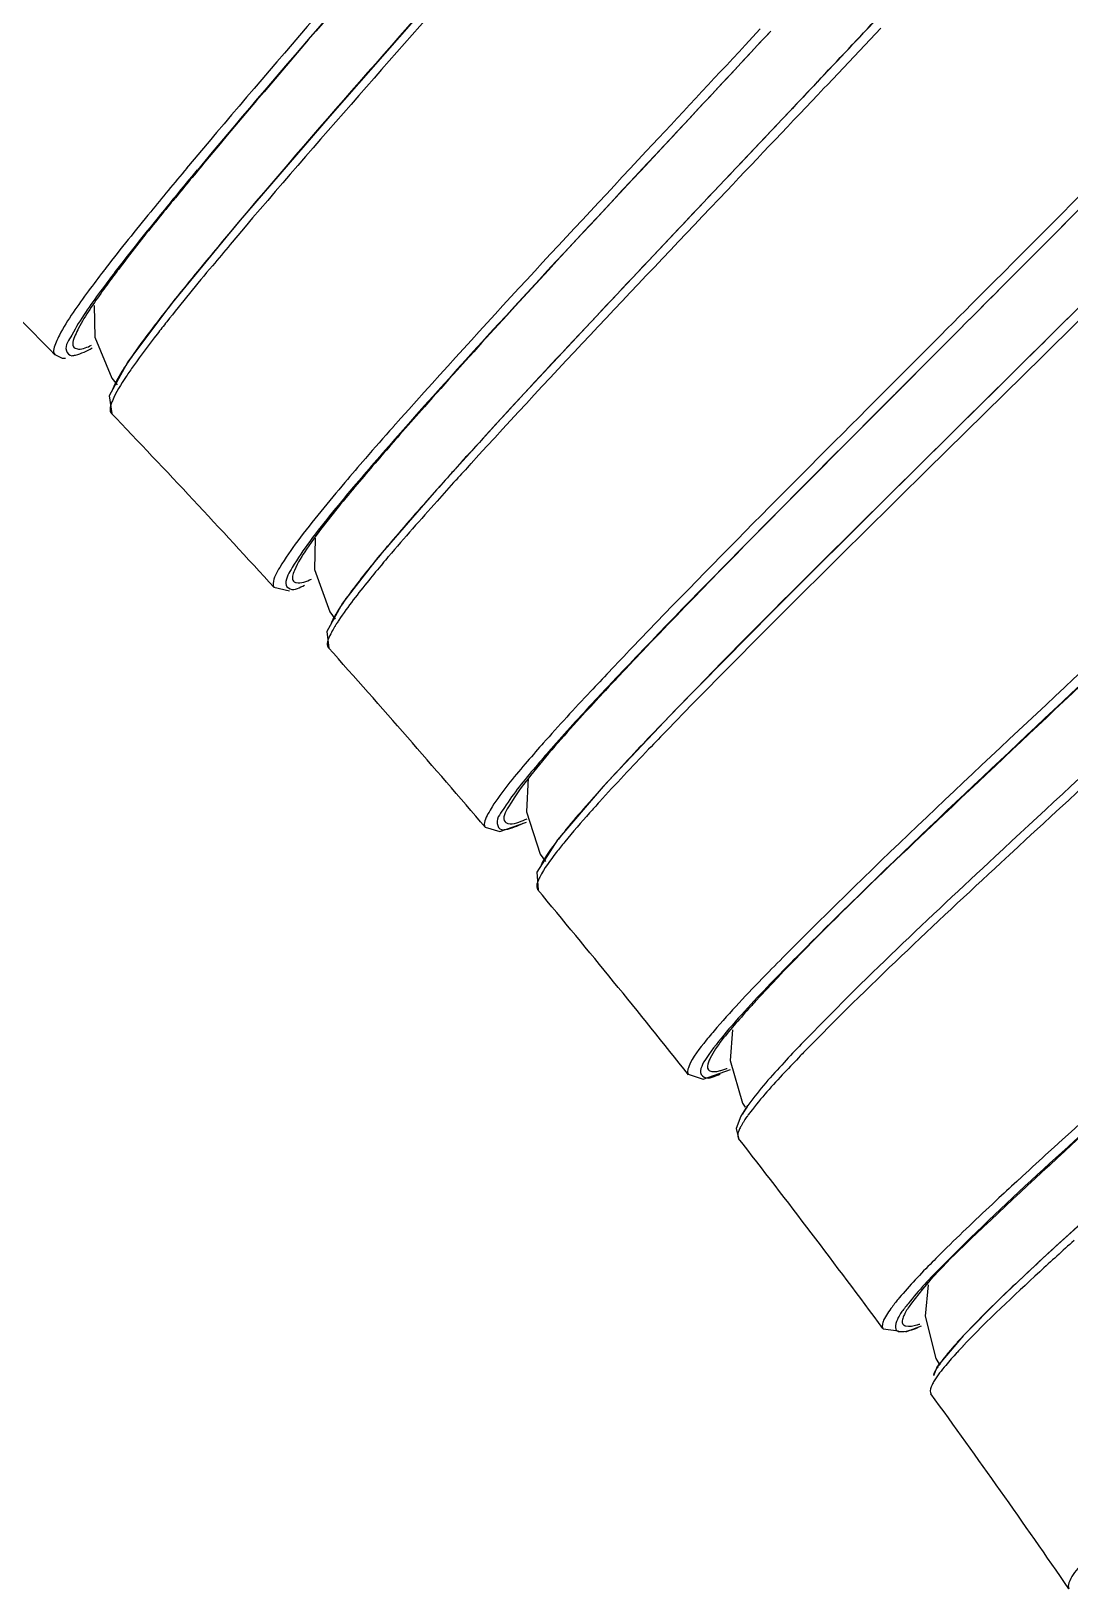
# Model space of a CAD drawing. Header units: millimetres. Extents: x 601 to 1195, y -13 to 407.
# Drawn here: x 1031.49 to 1038.96, y 343.25 to 354.45 of the extents above; entities that cross this region are included whole.
import ezdxf

# ---------------------------------------------------------------- set-up
doc = ezdxf.new("R2010")
doc.units = ezdxf.units.MM
doc.header["$LTSCALE"] = 0.1

msp = doc.modelspace()

# ---------------------------------------------------------------- linework, layer by layer
at = {"color": 7, "linetype": 'Continuous'}
for p, q in [((1036.734, 354.463), (1036.626, 354.347)), ((1037.6, 354.468), (1037.217, 354.062)), ((1036.809, 354.447), (1036.783, 354.419)), ((1037.17, 354.109), (1037.146, 354.083)), ((1037.217, 354.062), (1037.192, 354.036)), ((1038.836, 352.976), (1039.614, 353.763)), ((1032.982, 353.072), (1032.495, 352.48)), ((1038.959, 353.1), (1038.837, 352.976)), ((1038.461, 352.599), (1038.836, 352.976)), ((1038.837, 352.976), (1038.461, 352.599)), ((1038.414, 352.645), (1038.386, 352.618)), ((1038.461, 352.599), (1038.431, 352.569)), ((1031.946, 352.476), (1031.952, 352.248)), ((1032.495, 352.48), (1032.189, 352.07)), ((1035.619, 352.466), (1034.942, 351.739)), ((1039.087, 352.524), (1038.783, 352.222)), ((1039.089, 352.525), (1038.809, 352.248)), ((1035.561, 352.404), (1035.392, 352.224)), ((1031.952, 352.248), (1032.072, 351.954)), ((1038.809, 352.248), (1038.783, 352.222)), ((1031.663, 352.122), (1031.664, 352.121)), ((1031.802, 352.17), (1031.833, 352.161)), ((1038.83, 352.176), (1038.719, 352.066)), ((1038.855, 352.201), (1038.83, 352.176)), ((1032.072, 351.954), (1032.111, 351.906)), ((1034.942, 351.739), (1034.391, 351.132)), ((1034.391, 351.132), (1033.985, 350.663)), ((1033.535, 350.802), (1033.53, 350.577)), ((1033.985, 350.663), (1033.732, 350.335)), ((1034.021, 350.705), (1034.014, 350.697)), ((1034.029, 350.715), (1034.021, 350.705)), ((1033.53, 350.577), (1033.639, 350.274)), ((1033.238, 350.451), (1033.35, 350.424)), ((1033.238, 350.451), (1033.24, 350.448)), ((1033.639, 350.274), (1033.678, 350.22)), ((1036.124, 349.568), (1035.606, 349.018)), ((1035.174, 349.329), (1035.163, 349.317)), ((1035.065, 349.08), (1035.054, 348.835)), ((1035.606, 349.018), (1035.277, 348.634)), ((1034.862, 348.694), (1035.053, 348.762)), ((1035.054, 348.835), (1035.153, 348.531)), ((1034.756, 348.726), (1034.862, 348.694)), ((1034.756, 348.726), (1034.759, 348.723)), ((1035.153, 348.531), (1035.19, 348.479)), ((1036.534, 347.27), (1036.517, 347.048)), ((1036.216, 346.951), (1036.323, 346.915)), ((1036.216, 346.951), (1036.218, 346.947)), ((1036.323, 346.915), (1036.52, 346.984)), ((1036.517, 347.048), (1036.606, 346.742)), ((1036.643, 346.725), (1036.594, 346.649)), ((1036.606, 346.742), (1036.625, 346.713)), ((1036.594, 346.649), (1036.562, 346.561)), ((1036.562, 346.561), (1036.578, 346.49)), ((1036.578, 346.49), (1036.578, 346.49)), ((1037.942, 345.436), (1037.919, 345.212)), ((1037.919, 345.212), (1037.997, 344.906)), ((1037.615, 345.126), (1037.618, 345.121)), ((1037.615, 345.126), (1037.617, 345.123)), ((1037.618, 345.121), (1037.727, 345.105)), ((1037.78, 345.098), (1037.892, 345.141)), ((1038.192, 345.07), (1038.006, 344.849)), ((1038.006, 344.849), (1037.98, 344.782)), ((1037.997, 344.906), (1038.024, 344.86)), ((1038.951, 343.255), (1038.953, 343.253)), ((1038.951, 343.255), (1038.954, 343.251))]:
    msp.add_line(p, q, dxfattribs=at)
for points in [[(1035.443, 355.885), (1034.431, 354.738), (1033.64, 353.836), (1032.982, 353.072)], [(1037.146, 354.083), (1036.398, 353.292), (1035.619, 352.466)], [(1038.783, 352.222), (1037.665, 351.116), (1036.822, 350.277), (1036.124, 349.568)], [(1031.663, 352.122), (1031.717, 352.097), (1031.739, 352.096)], [(1032.189, 352.07), (1032.055, 351.827), (1032.072, 351.7)], [(1033.732, 350.335), (1033.618, 350.131), (1033.633, 350.013)], [(1035.277, 348.634), (1035.129, 348.403), (1035.137, 348.275)], [(1041.868, 348.343), (1041.181, 347.749), (1040.658, 347.297), (1040.146, 346.854), (1039.659, 346.428), (1039.207, 346.027), (1038.802, 345.661), (1038.458, 345.338), (1038.192, 345.07)]]:
    msp.add_lwpolyline(points, dxfattribs=at)
for centre, radius, start, end in [((856.773, 524.187), 247.931, 316.67774, 316.9848), ((855.747, 525.493), 249.573, 316.62978, 316.92873), ((1063.689, 327.472), 40.513, 140.0946, 140.388), ((1060.988, 329.924), 36.796, 140.1302, 140.6652), ((1062.111, 328.86), 38.346, 140.1138, 140.4884), ((982.961, 304.665), 68, 44.25693, 45.70297), ((1039.636, 347.05), 9.423, 142.5995, 143.2093), ((1040.878, 345.929), 11.169, 142.3744, 142.539), ((1102.052, 289.871), 91.277, 136.91232, 137.50025), ((1033.021, 351.446), 1.036, 150.855, 151.2167), ((982.961, 304.665), 68, 42.32024, 43.76628), ((1050.933, 336.79), 22.353, 138.6829, 139.6961), ((1056.188, 332.007), 29.531, 138.4298, 139.0143), ((1055.158, 332.988), 28.042, 138.527, 139.0535), ((1071.775, 317.698), 50.154, 137.5707, 137.7559), ((1062.811, 325.822), 38.057, 137.9141, 138.0646), ((1066.578, 322.22), 43.209, 137.6303, 137.8422), ((1066.501, 322.489), 43.03, 137.7569, 137.9138), ((1043.355, 342.783), 12.19, 139.683, 139.9855), ((1043.138, 343.094), 11.877, 139.8993, 140.0824), ((1034.429, 349.812), 0.868, 149.3054, 150.8673), ((1034.616, 349.701), 1.086, 148.2431, 149.3196), ((1034.444, 349.705), 0.897, 149.0394, 150.4468), ((1033.649, 350.033), 0.0252, 215.0341, 222.0139), ((982.961, 304.665), 68, 40.38357, 41.82962), ((1065.471, 321.561), 41.101, 136.1795, 136.5212), ((1063.969, 323.075), 38.902, 136.1976, 136.621), ((1055.493, 331.198), 27.158, 136.7737, 137.1185), ((1043.275, 342.23), 10.702, 138.5972, 138.7562), ((1034.684, 349.667), 0.957, 292.1234, 293.1064), ((982.961, 304.665), 68, 38.4469, 39.89294), ((1057.288, 327.662), 28.584, 134.6655, 135.112), ((1042.36, 342.27), 7.689, 137.423, 137.8018), ((1045.976, 338.438), 12.446, 135.8086, 136.0101), ((1036.249, 347.691), 0.741, 288.6938, 289.4453), ((1037.392, 346.109), 0.925, 144.5617, 146.7424), ((1037.591, 345.969), 1.167, 144.0421, 144.6196), ((1037.779, 345.832), 1.401, 142.779, 144.0205), ((982.961, 304.665), 68, 36.51033, 37.95637), ((1067.457, 314.818), 42.633, 132.2621, 132.6064), ((1059.337, 323.348), 30.324, 132.232, 132.7233), ((1038.817, 344.486), 1.306, 141.3875, 143.2792), ((1037.739, 345.153), 0.0528, 253.4055, 256.3896), ((1037.741, 345.161), 0.0605, 256.4002, 259.6207), ((1037.724, 345.689), 0.557, 283.9858, 286.3307), ((1041.015, 342.438), 3.859, 136.741, 137.9309), ((1039.441, 343.822), 1.762, 139.6943, 141.3907), ((1040.097, 343.265), 2.623, 137.8995, 139.6784), ((1041.187, 342.16), 4.125, 136.5661, 137.4406), ((982.961, 304.665), 68, 34.57366, 36.0197)]:
    msp.add_arc(centre, radius, start, end, dxfattribs=at)
for points, knots in [([(1035.021, 356.252), (1034.799, 355.997), (1033.992, 355.071), (1033.182, 354.145), (1032.611, 353.462)], [0, 0, 0, 0, 0.274931, 1, 1, 1, 1]), ([(1035.096, 356.238), (1034.874, 355.984), (1034.068, 355.058), (1033.259, 354.133), (1032.688, 353.449)], [0, 0, 0, 0, 0.274802, 1, 1, 1, 1]), ([(1035.096, 356.238), (1034.88, 355.99), (1034.093, 355.085), (1033.304, 354.181), (1032.746, 353.512)], [0, 0, 0, 0, 0.274083, 1, 1, 1, 1]), ([(1035.442, 355.882), (1035.202, 355.611), (1034.344, 354.64), (1033.484, 353.67), (1032.883, 352.954)], [0, 0, 0, 0, 0.278833, 1, 1, 1, 1]), ([(1035.355, 355.685), (1035.128, 355.429), (1034.313, 354.51), (1033.496, 353.591), (1032.924, 352.914)], [0, 0, 0, 0, 0.278352, 1, 1, 1, 1]), ([(1041.203, 355.523), (1041.016, 355.317), (1040.103, 354.341), (1039.16, 353.394), (1038.414, 352.645)], [0, 0, 0, 0, 0.208638, 1, 1, 1, 1]), ([(1041.551, 354.931), (1041.366, 354.732), (1040.482, 353.807), (1039.572, 352.908), (1038.855, 352.201)], [0, 0, 0, 0, 0.212263, 1, 1, 1, 1]), ([(1036.626, 354.347), (1036.389, 354.092), (1035.54, 353.182), (1034.69, 352.273), (1034.095, 351.602)], [0, 0, 0, 0, 0.279327, 1, 1, 1, 1]), ([(1036.809, 354.447), (1036.558, 354.177), (1035.664, 353.216), (1034.767, 352.258), (1034.144, 351.548)], [0, 0, 0, 0, 0.280935, 1, 1, 1, 1]), ([(1036.783, 354.419), (1036.536, 354.153), (1035.652, 353.205), (1034.765, 352.259), (1034.147, 351.56)], [0, 0, 0, 0, 0.27971, 1, 1, 1, 1]), ([(1037.192, 354.036), (1036.959, 353.791), (1036.11, 352.895), (1035.258, 352.001), (1034.655, 351.339)], [0, 0, 0, 0, 0.2742, 1, 1, 1, 1]), ([(1037.144, 354.082), (1037.008, 353.937), (1036.48, 353.378), (1035.951, 352.82), (1035.561, 352.404)], [0, 0, 0, 0, 0.258117, 1, 1, 1, 1]), ([(1032.478, 353.302), (1032.436, 353.251), (1032.285, 353.068), (1032.137, 352.883), (1032.032, 352.748)], [0, 0, 0, 0, 0.278049, 1, 1, 1, 1]), ([(1032.528, 353.257), (1032.487, 353.207), (1032.342, 353.03), (1032.198, 352.85), (1032.098, 352.719)], [0, 0, 0, 0, 0.278697, 1, 1, 1, 1]), ([(1032.527, 353.247), (1032.492, 353.204), (1032.364, 353.048), (1032.239, 352.89), (1032.15, 352.773)], [0, 0, 0, 0, 0.276009, 1, 1, 1, 1]), ([(1032.883, 352.954), (1032.84, 352.902), (1032.685, 352.716), (1032.533, 352.529), (1032.426, 352.391)], [0, 0, 0, 0, 0.279559, 1, 1, 1, 1]), ([(1032.924, 352.914), (1032.882, 352.863), (1032.727, 352.68), (1032.575, 352.494), (1032.468, 352.358)], [0, 0, 0, 0, 0.277131, 1, 1, 1, 1]), ([(1032.013, 352.722), (1031.976, 352.675), (1031.865, 352.526), (1031.755, 352.374), (1031.696, 352.262)], [0, 0, 0, 0, 0.319766, 1, 1, 1, 1]), ([(1032.098, 352.719), (1032.062, 352.672), (1031.952, 352.524), (1031.844, 352.374), (1031.786, 352.263)], [0, 0, 0, 0, 0.319699, 1, 1, 1, 1]), ([(1032.089, 352.693), (1032.061, 352.655), (1031.971, 352.531), (1031.883, 352.405), (1031.834, 352.312)], [0, 0, 0, 0, 0.313595, 1, 1, 1, 1]), ([(1038.461, 352.599), (1038.201, 352.338), (1037.277, 351.41), (1036.35, 350.484), (1035.705, 349.798)], [0, 0, 0, 0, 0.280722, 1, 1, 1, 1]), ([(1038.386, 352.618), (1038.15, 352.381), (1037.29, 351.519), (1036.428, 350.658), (1035.816, 350.02)], [0, 0, 0, 0, 0.274338, 1, 1, 1, 1]), ([(1038.431, 352.569), (1038.198, 352.335), (1037.348, 351.483), (1036.496, 350.632), (1035.892, 350.002)], [0, 0, 0, 0, 0.274328, 1, 1, 1, 1]), ([(1032.468, 352.358), (1032.445, 352.329), (1032.363, 352.225), (1032.284, 352.119), (1032.229, 352.042)], [0, 0, 0, 0, 0.28193, 1, 1, 1, 1]), ([(1032.426, 352.391), (1032.408, 352.368), (1032.341, 352.281), (1032.276, 352.194), (1032.231, 352.129)], [0, 0, 0, 0, 0.278164, 1, 1, 1, 1]), ([(1031.696, 352.262), (1031.688, 352.245), (1031.669, 352.205), (1031.644, 352.144), (1031.663, 352.122)], [0, 0, 0, 0, 0.382455, 1, 1, 1, 1]), ([(1031.786, 352.263), (1031.767, 352.228), (1031.717, 352.174), (1031.768, 352.114), (1031.786, 352.114)], [0, 0, 0, 0, 0.691936, 1, 1, 1, 1]), ([(1031.834, 352.312), (1031.825, 352.296), (1031.807, 352.255), (1031.781, 352.192), (1031.803, 352.17)], [0, 0, 0, 0, 0.384251, 1, 1, 1, 1]), ([(1038.781, 352.22), (1038.524, 351.966), (1037.603, 351.054), (1036.678, 350.145), (1036.031, 349.471)], [0, 0, 0, 0, 0.278833, 1, 1, 1, 1]), ([(1031.786, 352.114), (1031.795, 352.115), (1031.846, 352.125), (1031.893, 352.149), (1031.931, 352.17)], [0, 0, 0, 0, 0.170766, 1, 1, 1, 1]), ([(1032.231, 352.129), (1032.219, 352.112), (1032.179, 352.054), (1032.141, 351.995), (1032.116, 351.951)], [0, 0, 0, 0, 0.288814, 1, 1, 1, 1]), ([(1032.229, 352.042), (1032.211, 352.016), (1032.156, 351.935), (1032.102, 351.852), (1032.077, 351.79)], [0, 0, 0, 0, 0.317697, 1, 1, 1, 1]), ([(1038.719, 352.066), (1038.472, 351.823), (1037.584, 350.948), (1036.695, 350.075), (1036.069, 349.428)], [0, 0, 0, 0, 0.27823, 1, 1, 1, 1]), ([(1032.077, 351.79), (1032.073, 351.781), (1032.066, 351.763), (1032.062, 351.745), (1032.061, 351.737)], [0, 0, 0, 0, 0.558208, 1, 1, 1, 1]), ([(1032.061, 351.737), (1032.06, 351.73), (1032.06, 351.718), (1032.065, 351.706), (1032.069, 351.703)], [0, 0, 0, 0, 0.563727, 1, 1, 1, 1]), ([(1033.896, 351.376), (1033.846, 351.319), (1033.68, 351.124), (1033.516, 350.927), (1033.409, 350.783)], [0, 0, 0, 0, 0.297389, 1, 1, 1, 1]), ([(1033.977, 351.366), (1033.928, 351.309), (1033.763, 351.117), (1033.602, 350.922), (1033.496, 350.78)], [0, 0, 0, 0, 0.297365, 1, 1, 1, 1]), ([(1033.886, 351.249), (1033.842, 351.197), (1033.699, 351.026), (1033.559, 350.852), (1033.473, 350.724)], [0, 0, 0, 0, 0.306449, 1, 1, 1, 1]), ([(1034.501, 351.255), (1034.459, 351.208), (1034.308, 351.04), (1034.159, 350.869), (1034.054, 350.744)], [0, 0, 0, 0, 0.276121, 1, 1, 1, 1]), ([(1034.547, 351.221), (1034.502, 351.17), (1034.338, 350.988), (1034.176, 350.805), (1034.061, 350.67)], [0, 0, 0, 0, 0.27694, 1, 1, 1, 1]), ([(1033.409, 350.783), (1033.363, 350.722), (1033.298, 350.626), (1033.236, 350.519), (1033.233, 350.478)], [0, 0, 0, 0, 0.647271, 1, 1, 1, 1]), ([(1033.496, 350.78), (1033.451, 350.719), (1033.387, 350.624), (1033.326, 350.518), (1033.323, 350.477)], [0, 0, 0, 0, 0.646871, 1, 1, 1, 1]), ([(1033.473, 350.724), (1033.44, 350.675), (1033.399, 350.614), (1033.362, 350.512), (1033.38, 350.493)], [0, 0, 0, 0, 0.693332, 1, 1, 1, 1]), ([(1034.014, 350.697), (1033.979, 350.654), (1033.867, 350.517), (1033.757, 350.377), (1033.693, 350.273)], [0, 0, 0, 0, 0.311626, 1, 1, 1, 1]), ([(1040.021, 350.669), (1039.364, 350.053), (1038.245, 349), (1037.128, 347.941), (1036.698, 347.472)], [0, 0, 0, 0, 0.585708, 1, 1, 1, 1]), ([(1039.898, 350.644), (1039.616, 350.38), (1038.63, 349.456), (1037.639, 348.535), (1036.957, 347.85)], [0, 0, 0, 0, 0.28549, 1, 1, 1, 1]), ([(1040.021, 350.669), (1039.756, 350.421), (1038.809, 349.534), (1037.859, 348.649), (1037.194, 347.992)], [0, 0, 0, 0, 0.279803, 1, 1, 1, 1]), ([(1034.02, 350.62), (1033.986, 350.58), (1033.877, 350.448), (1033.77, 350.313), (1033.705, 350.213)], [0, 0, 0, 0, 0.304698, 1, 1, 1, 1]), ([(1033.233, 350.478), (1033.232, 350.473), (1033.232, 350.464), (1033.236, 350.455), (1033.238, 350.451)], [0, 0, 0, 0, 0.549839, 1, 1, 1, 1]), ([(1033.323, 350.477), (1033.322, 350.461), (1033.372, 350.411), (1033.425, 350.451), (1033.458, 350.464)], [0, 0, 0, 0, 0.319215, 1, 1, 1, 1]), ([(1033.38, 350.493), (1033.385, 350.488), (1033.428, 350.47), (1033.473, 350.494), (1033.508, 350.509)], [0, 0, 0, 0, 0.147684, 1, 1, 1, 1]), ([(1040.359, 350.309), (1039.713, 349.711), (1038.592, 348.676), (1037.477, 347.632), (1037.029, 347.166)], [0, 0, 0, 0, 0.576718, 1, 1, 1, 1]), ([(1033.67, 350.235), (1033.667, 350.228), (1033.659, 350.215), (1033.653, 350.201), (1033.65, 350.195)], [0, 0, 0, 0, 0.526336, 1, 1, 1, 1]), ([(1033.705, 350.213), (1033.699, 350.205), (1033.689, 350.19), (1033.679, 350.174), (1033.675, 350.166)], [0, 0, 0, 0, 0.519181, 1, 1, 1, 1]), ([(1040.403, 350.26), (1039.757, 349.664), (1038.629, 348.627), (1037.508, 347.581), (1037.053, 347.113)], [0, 0, 0, 0, 0.574113, 1, 1, 1, 1]), ([(1033.664, 350.147), (1033.655, 350.133), (1033.637, 350.095), (1033.612, 350.041), (1033.628, 350.018)], [0, 0, 0, 0, 0.375173, 1, 1, 1, 1]), ([(1035.647, 349.842), (1035.602, 349.795), (1035.443, 349.626), (1035.285, 349.455), (1035.174, 349.329)], [0, 0, 0, 0, 0.277448, 1, 1, 1, 1]), ([(1035.694, 349.794), (1035.652, 349.749), (1035.501, 349.589), (1035.353, 349.427), (1035.248, 349.308)], [0, 0, 0, 0, 0.277122, 1, 1, 1, 1]), ([(1035.593, 349.678), (1035.541, 349.622), (1035.367, 349.433), (1035.196, 349.24), (1035.083, 349.098)], [0, 0, 0, 0, 0.296907, 1, 1, 1, 1]), ([(1036.031, 349.471), (1035.984, 349.423), (1035.818, 349.249), (1035.655, 349.073), (1035.539, 348.944)], [0, 0, 0, 0, 0.279341, 1, 1, 1, 1]), ([(1036.069, 349.428), (1036.023, 349.381), (1035.858, 349.209), (1035.694, 349.035), (1035.578, 348.907)], [0, 0, 0, 0, 0.276986, 1, 1, 1, 1]), ([(1035.163, 349.317), (1035.123, 349.272), (1034.999, 349.128), (1034.876, 348.982), (1034.807, 348.872)], [0, 0, 0, 0, 0.317414, 1, 1, 1, 1]), ([(1035.228, 349.286), (1035.191, 349.243), (1035.075, 349.108), (1034.961, 348.97), (1034.896, 348.867)], [0, 0, 0, 0, 0.315766, 1, 1, 1, 1]), ([(1035.083, 349.098), (1035.026, 349.026), (1034.963, 348.941), (1034.876, 348.791), (1034.9, 348.763)], [0, 0, 0, 0, 0.709407, 1, 1, 1, 1]), ([(1034.807, 348.872), (1034.796, 348.855), (1034.773, 348.813), (1034.739, 348.753), (1034.756, 348.726)], [0, 0, 0, 0, 0.379724, 1, 1, 1, 1]), ([(1034.896, 348.867), (1034.874, 348.831), (1034.82, 348.784), (1034.857, 348.71), (1034.875, 348.708)], [0, 0, 0, 0, 0.703811, 1, 1, 1, 1]), ([(1035.578, 348.907), (1035.554, 348.881), (1035.47, 348.787), (1035.387, 348.691), (1035.329, 348.621)], [0, 0, 0, 0, 0.279808, 1, 1, 1, 1]), ([(1035.539, 348.944), (1035.52, 348.922), (1035.452, 348.845), (1035.384, 348.766), (1035.337, 348.708)], [0, 0, 0, 0, 0.276107, 1, 1, 1, 1]), ([(1034.875, 348.708), (1034.884, 348.707), (1034.938, 348.713), (1034.989, 348.735), (1035.03, 348.754)], [0, 0, 0, 0, 0.165604, 1, 1, 1, 1]), ([(1034.9, 348.763), (1034.905, 348.757), (1034.955, 348.737), (1035.005, 348.765), (1035.045, 348.781)], [0, 0, 0, 0, 0.142042, 1, 1, 1, 1]), ([(1041.499, 348.764), (1041.251, 348.546), (1040.343, 347.752), (1039.434, 346.959), (1038.785, 346.37)], [0, 0, 0, 0, 0.273722, 1, 1, 1, 1]), ([(1035.337, 348.708), (1035.316, 348.682), (1035.252, 348.6), (1035.188, 348.516), (1035.158, 348.452)], [0, 0, 0, 0, 0.320964, 1, 1, 1, 1]), ([(1041.543, 348.715), (1041.117, 348.341), (1040.312, 347.635), (1039.217, 346.673), (1038.401, 345.915), (1037.957, 345.488), (1037.822, 345.305)], [0, 0, 0, 0, 0.336778, 0.636031, 0.865242, 1, 1, 1, 1]), ([(1041.543, 348.715), (1040.886, 348.14), (1039.748, 347.143), (1038.615, 346.139), (1038.159, 345.689)], [0, 0, 0, 0, 0.576799, 1, 1, 1, 1]), ([(1035.329, 348.621), (1035.308, 348.595), (1035.244, 348.514), (1035.181, 348.43), (1035.149, 348.367)], [0, 0, 0, 0, 0.318352, 1, 1, 1, 1]), ([(1035.129, 348.317), (1035.128, 348.309), (1035.126, 348.296), (1035.131, 348.282), (1035.134, 348.278)], [0, 0, 0, 0, 0.570727, 1, 1, 1, 1]), ([(1035.149, 348.367), (1035.145, 348.358), (1035.137, 348.342), (1035.131, 348.325), (1035.129, 348.317)], [0, 0, 0, 0, 0.554501, 1, 1, 1, 1]), ([(1041.868, 348.343), (1041.597, 348.108), (1040.621, 347.266), (1039.643, 346.426), (1038.955, 345.801)], [0, 0, 0, 0, 0.27829, 1, 1, 1, 1]), ([(1036.957, 347.85), (1036.903, 347.796), (1036.72, 347.611), (1036.541, 347.423), (1036.422, 347.285)], [0, 0, 0, 0, 0.296227, 1, 1, 1, 1]), ([(1037.037, 347.834), (1036.983, 347.781), (1036.803, 347.598), (1036.626, 347.412), (1036.509, 347.276)], [0, 0, 0, 0, 0.296204, 1, 1, 1, 1]), ([(1036.663, 347.434), (1036.628, 347.396), (1036.526, 347.278), (1036.421, 347.158), (1036.374, 347.065)], [0, 0, 0, 0, 0.333798, 1, 1, 1, 1]), ([(1036.422, 347.285), (1036.396, 347.255), (1036.323, 347.166), (1036.247, 347.075), (1036.22, 347.003)], [0, 0, 0, 0, 0.339612, 1, 1, 1, 1]), ([(1036.509, 347.276), (1036.458, 347.216), (1036.383, 347.122), (1036.312, 347.018), (1036.304, 346.975)], [0, 0, 0, 0, 0.642956, 1, 1, 1, 1]), ([(1036.374, 347.065), (1036.369, 347.056), (1036.358, 347.031), (1036.349, 346.996), (1036.361, 346.982)], [0, 0, 0, 0, 0.357448, 1, 1, 1, 1]), ([(1037.029, 347.166), (1036.987, 347.123), (1036.857, 346.983), (1036.727, 346.841), (1036.652, 346.734)], [0, 0, 0, 0, 0.315969, 1, 1, 1, 1]), ([(1037.022, 347.082), (1036.984, 347.042), (1036.86, 346.912), (1036.739, 346.779), (1036.664, 346.679)], [0, 0, 0, 0, 0.306519, 1, 1, 1, 1]), ([(1036.213, 346.982), (1036.212, 346.976), (1036.211, 346.966), (1036.214, 346.955), (1036.216, 346.951)], [0, 0, 0, 0, 0.557459, 1, 1, 1, 1]), ([(1036.22, 347.003), (1036.218, 346.999), (1036.216, 346.992), (1036.214, 346.985), (1036.213, 346.982)], [0, 0, 0, 0, 0.529469, 1, 1, 1, 1]), ([(1036.304, 346.975), (1036.3, 346.958), (1036.348, 346.896), (1036.41, 346.939), (1036.447, 346.952)], [0, 0, 0, 0, 0.313654, 1, 1, 1, 1]), ([(1036.361, 346.982), (1036.367, 346.975), (1036.393, 346.966), (1036.417, 346.97), (1036.432, 346.973)], [0, 0, 0, 0, 0.384113, 1, 1, 1, 1]), ([(1036.432, 346.973), (1036.441, 346.975), (1036.459, 346.98), (1036.477, 346.985), (1036.486, 346.989)], [0, 0, 0, 0, 0.463289, 1, 1, 1, 1]), ([(1036.619, 346.616), (1036.615, 346.61), (1036.607, 346.597), (1036.599, 346.584), (1036.596, 346.578)], [0, 0, 0, 0, 0.525794, 1, 1, 1, 1]), ([(1036.574, 346.526), (1036.573, 346.519), (1036.571, 346.507), (1036.575, 346.494), (1036.578, 346.49)], [0, 0, 0, 0, 0.565371, 1, 1, 1, 1]), ([(1036.596, 346.578), (1036.591, 346.569), (1036.582, 346.552), (1036.576, 346.534), (1036.574, 346.526)], [0, 0, 0, 0, 0.557623, 1, 1, 1, 1]), ([(1038.596, 346.197), (1038.547, 346.152), (1038.372, 345.989), (1038.198, 345.825), (1038.075, 345.704)], [0, 0, 0, 0, 0.277711, 1, 1, 1, 1]), ([(1038.99, 345.755), (1038.907, 345.681), (1038.636, 345.433), (1038.367, 345.182), (1038.191, 344.996)], [0, 0, 0, 0, 0.303368, 1, 1, 1, 1]), ([(1038.075, 345.704), (1038.04, 345.669), (1037.922, 345.552), (1037.807, 345.431), (1037.732, 345.342)], [0, 0, 0, 0, 0.2989, 1, 1, 1, 1]), ([(1038.159, 345.689), (1038.12, 345.651), (1037.995, 345.525), (1037.873, 345.397), (1037.796, 345.301)], [0, 0, 0, 0, 0.306164, 1, 1, 1, 1]), ([(1038.763, 345.625), (1038.707, 345.573), (1038.517, 345.396), (1038.33, 345.216), (1038.205, 345.082)], [0, 0, 0, 0, 0.295192, 1, 1, 1, 1]), ([(1037.621, 345.182), (1037.617, 345.171), (1037.61, 345.153), (1037.611, 345.132), (1037.615, 345.126)], [0, 0, 0, 0, 0.597345, 1, 1, 1, 1]), ([(1037.77, 345.267), (1037.754, 345.246), (1037.722, 345.209), (1037.692, 345.112), (1037.724, 345.103)], [0, 0, 0, 0, 0.438569, 1, 1, 1, 1]), ([(1037.764, 345.212), (1037.76, 345.201), (1037.752, 345.182), (1037.755, 345.16), (1037.76, 345.153)], [0, 0, 0, 0, 0.598633, 1, 1, 1, 1]), ([(1037.776, 345.236), (1037.774, 345.231), (1037.77, 345.224), (1037.766, 345.215), (1037.764, 345.212)], [0, 0, 0, 0, 0.52373, 1, 1, 1, 1]), ([(1037.73, 345.101), (1037.737, 345.1), (1037.784, 345.099), (1037.829, 345.115), (1037.865, 345.127)], [0, 0, 0, 0, 0.169704, 1, 1, 1, 1]), ([(1037.76, 345.153), (1037.762, 345.15), (1037.769, 345.145), (1037.777, 345.142), (1037.781, 345.141)], [0, 0, 0, 0, 0.461332, 1, 1, 1, 1]), ([(1037.998, 344.828), (1037.994, 344.822), (1037.987, 344.809), (1037.981, 344.795), (1037.979, 344.789)], [0, 0, 0, 0, 0.542144, 1, 1, 1, 1]), ([(1038.033, 344.881), (1038.026, 344.872), (1038.014, 344.855), (1038.003, 344.837), (1037.998, 344.828)], [0, 0, 0, 0, 0.534499, 1, 1, 1, 1]), ([(1038.064, 344.922), (1038.058, 344.915), (1038.048, 344.902), (1038.038, 344.888), (1038.033, 344.881)], [0, 0, 0, 0, 0.518675, 1, 1, 1, 1]), ([(1037.984, 344.746), (1037.979, 344.737), (1037.965, 344.711), (1037.951, 344.679), (1037.957, 344.661)], [0, 0, 0, 0, 0.347999, 1, 1, 1, 1]), ([(1037.957, 344.661), (1037.958, 344.659), (1037.959, 344.657), (1037.96, 344.655), (1037.961, 344.654)], [0, 0, 0, 0, 0.505204, 1, 1, 1, 1]), ([(1039.192, 343.59), (1039.134, 343.532), (1039.049, 343.44), (1038.967, 343.337), (1038.952, 343.294)], [0, 0, 0, 0, 0.637923, 1, 1, 1, 1]), ([(1038.952, 343.294), (1038.95, 343.286), (1038.946, 343.274), (1038.949, 343.26), (1038.951, 343.255)], [0, 0, 0, 0, 0.570049, 1, 1, 1, 1])]:
    msp.add_open_spline(points, degree=3, knots=knots, dxfattribs=at)
for points in [[(1031.833, 352.161), (1031.866, 352.162), (1031.897, 352.176), (1031.927, 352.189)], [(1032.113, 351.945), (1032.101, 351.922), (1032.089, 351.9), (1032.08, 351.876)], [(1036.652, 346.734), (1036.635, 346.71), (1036.62, 346.686), (1036.606, 346.661)], [(1037.681, 345.277), (1037.659, 345.247), (1037.636, 345.216), (1037.621, 345.182)], [(1037.732, 345.342), (1037.715, 345.321), (1037.697, 345.299), (1037.681, 345.277)], [(1037.822, 345.305), (1037.805, 345.283), (1037.789, 345.26), (1037.776, 345.236)], [(1037.781, 345.141), (1037.807, 345.136), (1037.833, 345.142), (1037.859, 345.148)], [(1038.148, 344.95), (1038.121, 344.92), (1038.093, 344.889), (1038.067, 344.857)], [(1038.067, 344.857), (1038.037, 344.822), (1038.008, 344.785), (1037.984, 344.746)]]:
    msp.add_open_spline(points, degree=3, dxfattribs=at)

doc.saveas('drawing.dxf')
